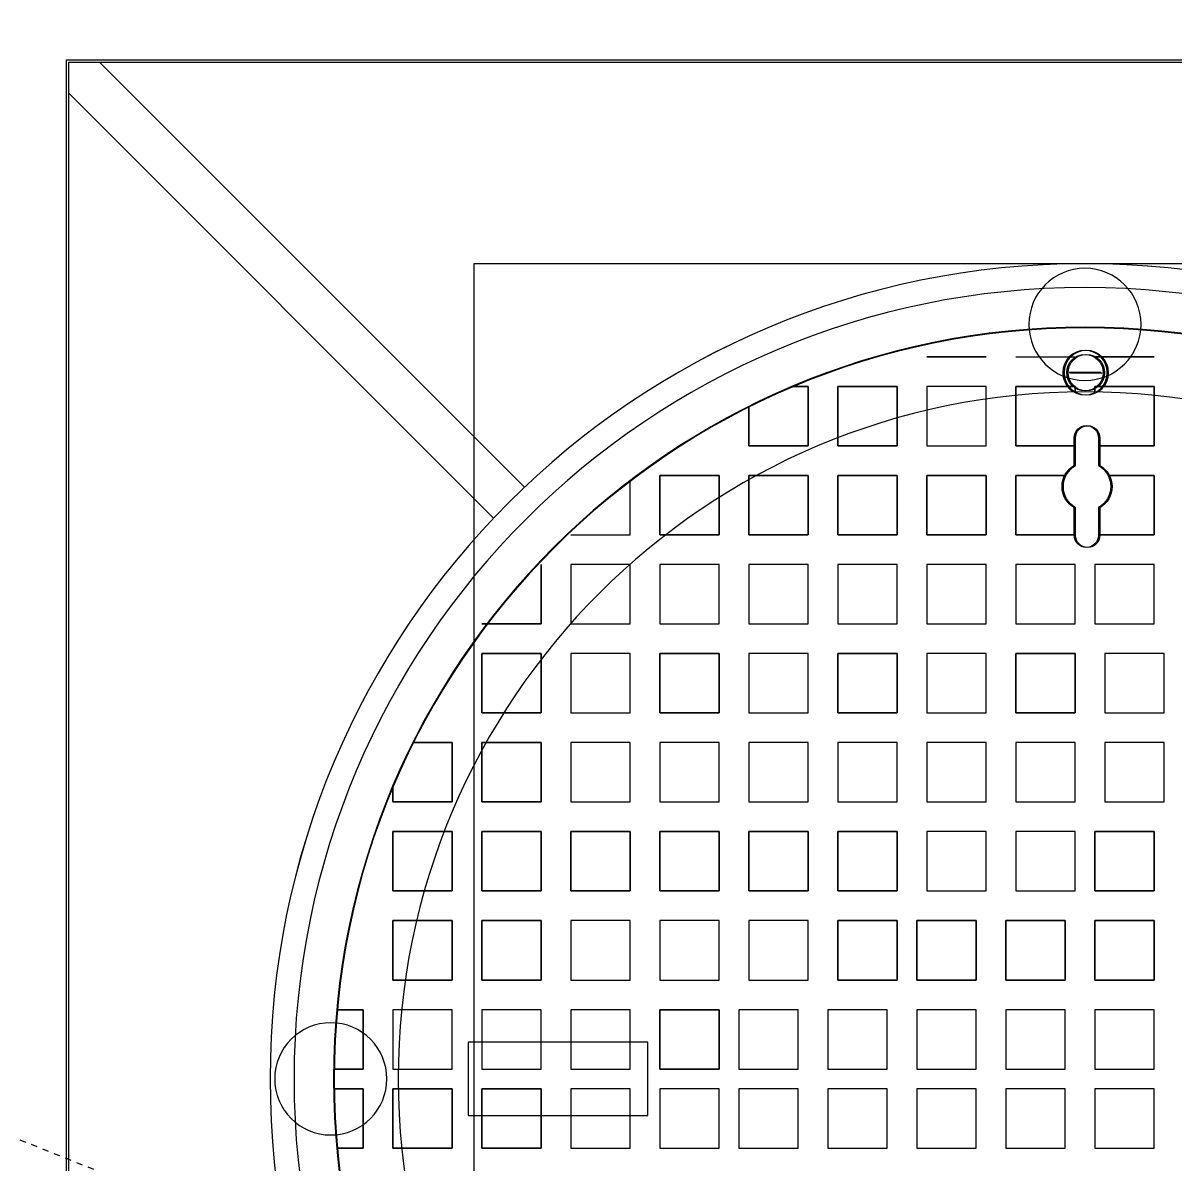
# Model space of a CAD drawing. Header units: millimetres. Extents: x 962 to 241049, y -15958 to 84407.
# Drawn here: x 162134 to 162699, y 19197 to 19756 of the extents above; entities that cross this region are included whole.
import ezdxf

# ---------------------------------------------------------------- set-up
doc = ezdxf.new("R2010")
doc.units = ezdxf.units.MM
doc.linetypes.add('Dash', pattern=[6, 3, -3])
for name, color, linetype, lineweight in [('A-ANNO-DIMS', 211, 'Continuous', 9), ('A-ANNO-DIMS-160', 211, 'Continuous', 9), ('C-PRKG', 70, 'Continuous', 9), ('C-PRKG-HDLN', 70, 'Dash', 9), ('G-IMPT', 8, 'Continuous', 9), ('M-EQPM', 50, 'Continuous', 9)]:
    doc.layers.add(name, color=color, linetype=linetype, lineweight=lineweight)
doc.styles.add('UTM Avo', font='UTM Avo.ttf', dxfattribs={"width": 0.9, "height": 400})
doc.dimstyles.new('1_Dim_chi_tiet_2_5', dxfattribs={"dimscale": 304.8, "dimtxt": 399.720379, "dimasz": 0.629921, "dimexe": 0.524934, "dimexo": 0.0625, "dimgap": 0.052493, "dimtad": 1, "dimdec": 0, "dimrnd": 5, "dimzin": 0, "dimdsep": 46, "dimtxsty": 'UTM Avo', "dimblk1": 'OBLIQUE', "dimblk2": 'OBLIQUE', "dimsah": 1, "dimcen": 0.09, "dimdle": 0.524934, "dimazin": 0, "dimtfac": 1, "dimtdec": 4, "dimtix": 1, "dimtmove": 0, "dimatfit": 3, "dimfxl": 1.049869, "dimfxlon": 1, "dimtvp": 1, "dimtolj": 1, "dimtzin": 0, "dimarcsym": 2})

# ---------------------------------------------------------------- blocks, each defined once
blk = doc.blocks.new('BAI XE PCCC - BAI XE PCCC-1477864-TKCS_MB TẦNG 1')
at = {"layer": 'C-PRKG-HDLN'}
blk.add_line((15000, -6000), (0, 0), dxfattribs=at)
blk = doc.blocks.new('TKTC_NAP THAM BE XLNT_260130 - TKTC_XREF_260130_NAP THAM BE XLNT_dwg_TTT-HOOD ACCESS - TTT-HOOD ACCESS-1904605-MB BỂ XLNT 2 HẦM 1-3399785-TKCS_MB TẦNG 1')
at = {"layer": 'G-IMPT'}
for p, q in [((43.81, 358.9), (13.81, 358.9)), ((16.21, 350.87), (0.08, 350.87))]:
    blk.add_line(p, q, dxfattribs=at)
at = {"layer": 'G-IMPT', "flags": 128}
for points in [[(-26.19, 358.9), (3.81, 358.9), (-26.19, 358.9), (3.81, 358.9)], [(58.81, 358.9), (88.81, 358.9)], [(0.74, 350.91), (16.87, 350.91)], [(43.81, 313.9), (43.81, 343.9), (13.81, 343.9), (13.81, 340.85), (13.81, 343.9), (43.81, 343.9)], [(88.81, 313.9), (58.81, 313.9), (58.81, 343.9), (88.81, 343.9), (88.81, 313.9), (58.81, 313.9), (58.81, 343.9), (88.81, 343.9), (88.81, 313.9), (58.81, 313.9), (58.81, 343.9), (88.81, 343.9), (88.81, 313.9), (58.81, 313.9), (58.81, 343.9), (88.81, 343.9)], [(133.81, 313.9), (133.81, 343.9), (103.81, 343.9), (103.81, 313.9), (133.81, 313.9), (133.81, 343.9), (103.81, 343.9), (103.81, 313.9), (133.81, 313.9), (103.81, 313.9), (103.81, 343.9), (133.81, 343.9), (133.81, 313.9), (103.81, 313.9), (103.81, 343.9), (133.81, 343.9)], [(156.79, 343.9), (148.81, 343.9), (148.81, 313.9), (178.81, 313.9), (178.81, 333.75), (178.81, 313.9), (148.81, 313.9), (148.81, 343.9), (156.79, 343.9), (148.81, 343.9), (148.81, 313.9), (178.81, 313.9), (178.81, 333.75), (178.81, 313.9), (148.81, 313.9), (148.81, 343.9)], [(13.81, 320.34), (13.81, 313.9), (43.81, 313.9), (13.81, 313.9)], [(-2.86, 298.9), (-26.19, 298.9), (-26.19, 268.9), (1.97, 268.9), (-26.19, 268.9), (-26.19, 298.9)], [(88.81, 268.9), (88.81, 298.9), (58.81, 298.9), (58.81, 268.9), (88.81, 268.9), (88.81, 298.9), (58.81, 298.9), (58.81, 268.9), (88.81, 268.9), (58.81, 268.9), (58.81, 298.9), (88.81, 298.9), (88.81, 268.9), (58.81, 268.9), (58.81, 298.9), (88.81, 298.9), (88.81, 268.9), (58.81, 268.9), (58.81, 298.9), (88.81, 298.9)], [(133.81, 268.9), (133.81, 298.9), (103.81, 298.9), (103.81, 268.9), (133.81, 268.9), (133.81, 298.9), (103.81, 298.9), (103.81, 268.9), (133.81, 268.9), (133.81, 298.9), (103.81, 298.9), (103.81, 268.9), (133.81, 268.9), (103.81, 268.9), (103.81, 298.9), (133.81, 298.9), (133.81, 268.9), (103.81, 268.9), (103.81, 298.9), (133.81, 298.9), (133.81, 268.9), (103.81, 268.9), (103.81, 298.9), (133.81, 298.9)], [(178.81, 268.9), (178.81, 298.9), (148.81, 298.9), (148.81, 268.9), (178.81, 268.9), (178.81, 298.9), (148.81, 298.9), (148.81, 268.9), (178.81, 268.9), (178.81, 298.9), (148.81, 298.9), (148.81, 268.9), (178.81, 268.9), (148.81, 268.9), (148.81, 298.9), (178.81, 298.9), (178.81, 268.9), (148.81, 268.9), (148.81, 298.9), (178.81, 298.9), (178.81, 268.9), (148.81, 268.9), (148.81, 298.9), (178.81, 298.9)], [(223.81, 268.9), (223.81, 298.9), (193.81, 298.9), (193.81, 268.9), (223.81, 268.9), (223.81, 298.9), (193.81, 298.9), (193.81, 268.9), (223.81, 268.9), (223.81, 298.9), (193.81, 298.9), (193.81, 268.9), (223.81, 268.9), (193.81, 268.9), (193.81, 298.9), (223.81, 298.9)], [(3.81, 223.9), (-26.19, 223.9), (-26.19, 253.9), (3.81, 253.9), (3.81, 223.9), (-26.19, 223.9), (-26.19, 253.9), (3.81, 253.9), (3.81, 223.9), (-26.19, 223.9), (-26.19, 253.9), (3.81, 253.9)], [(43.81, 223.9), (13.81, 223.9), (13.81, 253.9), (43.81, 253.9)], [(88.81, 223.9), (58.81, 223.9), (58.81, 253.9), (88.81, 253.9), (88.81, 223.9), (58.81, 223.9), (58.81, 253.9), (88.81, 253.9), (88.81, 223.9), (58.81, 223.9), (58.81, 253.9), (88.81, 253.9)], [(133.81, 223.9), (103.81, 223.9), (103.81, 253.9), (133.81, 253.9), (133.81, 223.9), (103.81, 223.9), (103.81, 253.9), (133.81, 253.9), (133.81, 223.9), (103.81, 223.9), (103.81, 253.9), (133.81, 253.9), (133.81, 223.9), (103.81, 223.9), (103.81, 253.9), (133.81, 253.9)], [(178.81, 223.9), (148.81, 223.9), (148.81, 253.9), (178.81, 253.9), (178.81, 223.9), (148.81, 223.9), (148.81, 253.9), (178.81, 253.9), (178.81, 223.9), (148.81, 223.9), (148.81, 253.9), (178.81, 253.9), (178.81, 223.9), (148.81, 223.9), (148.81, 253.9), (178.81, 253.9)], [(223.81, 223.9), (193.81, 223.9), (193.81, 253.9), (223.81, 253.9), (223.81, 223.9), (193.81, 223.9), (193.81, 253.9), (223.81, 253.9), (223.81, 223.9), (193.81, 223.9), (193.81, 253.9), (223.81, 253.9)], [(268.81, 223.9), (238.81, 223.9), (238.81, 253.9), (268.81, 253.9), (268.81, 223.9), (238.81, 223.9), (238.81, 253.9), (268.81, 253.9)], [(283.81, 253.9), (283.81, 223.9), (313.81, 223.9), (283.81, 223.9), (283.81, 253.9), (283.81, 223.9), (313.81, 223.9), (283.81, 223.9)], [(-1.19, 178.9), (-31.19, 178.9), (-31.19, 208.9), (-1.19, 208.9), (-1.19, 178.9), (-31.19, 178.9), (-31.19, 208.9), (-1.19, 208.9), (-1.19, 178.9), (-31.19, 178.9), (-31.19, 208.9), (-1.19, 208.9), (-1.19, 178.9), (-31.19, 178.9), (-31.19, 208.9), (-1.19, 208.9)], [(43.81, 178.9), (43.81, 208.9), (13.81, 208.9), (13.81, 178.9), (43.81, 178.9), (43.81, 208.9), (13.81, 208.9), (13.81, 178.9), (43.81, 178.9), (43.81, 208.9), (13.81, 208.9), (13.81, 178.9), (43.81, 178.9), (43.81, 208.9), (13.81, 208.9), (13.81, 178.9), (43.81, 178.9), (43.81, 208.9), (13.81, 208.9), (13.81, 178.9), (43.81, 178.9), (43.81, 208.9), (13.81, 208.9), (13.81, 178.9), (43.81, 178.9), (13.81, 178.9), (13.81, 208.9), (43.81, 208.9), (43.81, 178.9), (13.81, 178.9), (13.81, 208.9), (43.81, 208.9)], [(88.81, 178.9), (58.81, 178.9), (58.81, 208.9), (88.81, 208.9), (88.81, 178.9), (58.81, 178.9), (58.81, 208.9), (88.81, 208.9), (88.81, 178.9), (58.81, 178.9), (58.81, 208.9), (88.81, 208.9), (88.81, 178.9), (58.81, 178.9), (58.81, 208.9), (88.81, 208.9)], [(133.81, 178.9), (133.81, 208.9), (103.81, 208.9), (103.81, 178.9), (133.81, 178.9), (133.81, 208.9), (103.81, 208.9), (103.81, 178.9), (133.81, 178.9), (133.81, 208.9), (103.81, 208.9), (103.81, 178.9), (133.81, 178.9), (133.81, 208.9), (103.81, 208.9), (103.81, 178.9), (133.81, 178.9), (133.81, 208.9), (103.81, 208.9), (103.81, 178.9), (133.81, 178.9), (133.81, 208.9), (103.81, 208.9), (103.81, 178.9), (133.81, 178.9), (103.81, 178.9), (103.81, 208.9), (133.81, 208.9), (133.81, 178.9), (103.81, 178.9), (103.81, 208.9), (133.81, 208.9)], [(178.81, 178.9), (148.81, 178.9), (148.81, 208.9), (178.81, 208.9), (178.81, 178.9), (148.81, 178.9), (148.81, 208.9), (178.81, 208.9), (178.81, 178.9), (148.81, 178.9), (148.81, 208.9), (178.81, 208.9), (178.81, 178.9), (148.81, 178.9), (148.81, 208.9), (178.81, 208.9)], [(223.81, 178.9), (223.81, 208.9), (193.81, 208.9), (193.81, 178.9), (223.81, 178.9), (223.81, 208.9), (193.81, 208.9), (193.81, 178.9), (223.81, 178.9), (223.81, 208.9), (193.81, 208.9), (193.81, 178.9), (223.81, 178.9), (223.81, 208.9), (193.81, 208.9), (193.81, 178.9), (223.81, 178.9), (223.81, 208.9), (193.81, 208.9), (193.81, 178.9), (223.81, 178.9), (223.81, 208.9), (193.81, 208.9), (193.81, 178.9), (223.81, 178.9), (193.81, 178.9), (193.81, 208.9), (223.81, 208.9), (223.81, 178.9), (193.81, 178.9), (193.81, 208.9), (223.81, 208.9)], [(268.81, 178.9), (238.81, 178.9), (238.81, 208.9), (268.81, 208.9), (268.81, 178.9), (238.81, 178.9), (238.81, 208.9), (268.81, 208.9), (268.81, 178.9), (238.81, 178.9), (238.81, 208.9), (268.81, 208.9), (268.81, 178.9), (238.81, 178.9), (238.81, 208.9), (268.81, 208.9)], [(313.81, 178.9), (313.81, 208.9), (283.81, 208.9), (283.81, 178.9), (313.81, 178.9), (313.81, 208.9), (283.81, 208.9), (283.81, 178.9), (313.81, 178.9), (313.81, 208.9), (283.81, 208.9), (283.81, 178.9), (313.81, 178.9), (313.81, 208.9), (283.81, 208.9), (283.81, 178.9), (313.81, 178.9), (313.81, 208.9), (283.81, 208.9), (283.81, 178.9), (313.81, 178.9), (283.81, 178.9), (283.81, 208.9), (313.81, 208.9)], [(-1.19, 133.9), (-31.19, 133.9), (-31.19, 163.9), (-1.19, 163.9), (-1.19, 133.9), (-31.19, 133.9), (-31.19, 163.9), (-1.19, 163.9)], [(43.81, 133.9), (13.81, 133.9), (13.81, 163.9), (43.81, 163.9), (43.81, 133.9), (13.81, 133.9), (13.81, 163.9), (43.81, 163.9), (43.81, 133.9), (13.81, 133.9), (13.81, 163.9), (43.81, 163.9), (43.81, 133.9), (13.81, 133.9), (13.81, 163.9), (43.81, 163.9), (43.81, 133.9), (13.81, 133.9), (13.81, 163.9), (43.81, 163.9), (43.81, 133.9), (13.81, 133.9), (13.81, 163.9), (43.81, 163.9), (43.81, 133.9), (13.81, 133.9), (13.81, 163.9), (43.81, 163.9), (43.81, 133.9), (13.81, 133.9), (13.81, 163.9), (43.81, 163.9)], [(88.81, 133.9), (58.81, 133.9), (58.81, 163.9), (88.81, 163.9), (88.81, 133.9), (58.81, 133.9), (58.81, 163.9), (88.81, 163.9)], [(133.81, 133.9), (103.81, 133.9), (103.81, 163.9), (133.81, 163.9), (133.81, 133.9), (103.81, 133.9), (103.81, 163.9), (133.81, 163.9), (133.81, 133.9), (103.81, 133.9), (103.81, 163.9), (133.81, 163.9), (133.81, 133.9), (103.81, 133.9), (103.81, 163.9), (133.81, 163.9), (133.81, 133.9), (103.81, 133.9), (103.81, 163.9), (133.81, 163.9), (133.81, 133.9), (103.81, 133.9), (103.81, 163.9), (133.81, 163.9), (133.81, 133.9), (103.81, 133.9), (103.81, 163.9), (133.81, 163.9), (133.81, 133.9), (103.81, 133.9), (103.81, 163.9), (133.81, 163.9)], [(178.81, 133.9), (148.81, 133.9), (148.81, 163.9), (178.81, 163.9), (178.81, 133.9), (148.81, 133.9), (148.81, 163.9), (178.81, 163.9)], [(223.81, 133.9), (193.81, 133.9), (193.81, 163.9), (223.81, 163.9), (223.81, 133.9), (193.81, 133.9), (193.81, 163.9), (223.81, 163.9), (223.81, 133.9), (193.81, 133.9), (193.81, 163.9), (223.81, 163.9), (223.81, 133.9), (193.81, 133.9), (193.81, 163.9), (223.81, 163.9), (223.81, 133.9), (193.81, 133.9), (193.81, 163.9), (223.81, 163.9), (223.81, 133.9), (193.81, 133.9), (193.81, 163.9), (223.81, 163.9), (223.81, 133.9), (193.81, 133.9), (193.81, 163.9), (223.81, 163.9), (223.81, 133.9), (193.81, 133.9), (193.81, 163.9), (223.81, 163.9)], [(268.81, 133.9), (238.81, 133.9), (238.81, 163.9), (268.81, 163.9), (268.81, 133.9), (238.81, 133.9), (238.81, 163.9), (268.81, 163.9)], [(313.81, 133.9), (313.81, 163.9), (283.81, 163.9), (283.81, 133.9), (313.81, 133.9), (313.81, 163.9), (283.81, 163.9), (283.81, 133.9), (313.81, 133.9), (283.81, 133.9), (283.81, 163.9), (313.81, 163.9), (313.81, 133.9), (283.81, 133.9), (283.81, 163.9), (313.81, 163.9)], [(348.66, 163.9), (328.81, 163.9), (328.81, 133.9), (358.81, 133.9), (358.81, 141.89), (358.81, 133.9), (328.81, 133.9), (328.81, 163.9), (348.66, 163.9), (328.81, 163.9), (328.81, 133.9), (358.81, 133.9), (358.81, 141.89), (358.81, 133.9), (328.81, 133.9), (328.81, 163.9)], [(3.81, 88.9), (3.81, 118.9), (-26.19, 118.9), (-26.19, 88.9), (3.81, 88.9), (-26.19, 88.9), (-26.19, 118.9), (3.81, 118.9)], [(43.81, 88.9), (13.81, 88.9), (13.81, 118.9), (43.81, 118.9)], [(88.81, 88.9), (58.81, 88.9), (58.81, 118.9), (88.81, 118.9), (88.81, 88.9), (58.81, 88.9), (58.81, 118.9), (88.81, 118.9), (88.81, 88.9), (58.81, 88.9), (58.81, 118.9), (88.81, 118.9)], [(133.81, 88.9), (133.81, 118.9), (103.81, 118.9), (103.81, 88.9), (133.81, 88.9), (133.81, 118.9), (103.81, 118.9), (103.81, 88.9), (133.81, 88.9), (133.81, 118.9), (103.81, 118.9), (103.81, 88.9), (133.81, 88.9), (103.81, 88.9), (103.81, 118.9), (133.81, 118.9)], [(178.81, 88.9), (178.81, 118.9), (148.81, 118.9), (148.81, 88.9), (178.81, 88.9), (178.81, 118.9), (148.81, 118.9), (148.81, 88.9), (178.81, 88.9), (178.81, 118.9), (148.81, 118.9), (148.81, 88.9), (178.81, 88.9), (148.81, 88.9), (148.81, 118.9), (178.81, 118.9)], [(223.81, 88.9), (223.81, 118.9), (193.81, 118.9), (193.81, 88.9), (223.81, 88.9), (223.81, 118.9), (193.81, 118.9), (193.81, 88.9), (223.81, 88.9), (193.81, 88.9), (193.81, 118.9), (223.81, 118.9)], [(268.81, 88.9), (268.81, 118.9), (238.81, 118.9), (238.81, 88.9), (268.81, 88.9), (268.81, 118.9), (238.81, 118.9), (238.81, 88.9), (268.81, 88.9), (268.81, 118.9), (238.81, 118.9), (238.81, 88.9), (268.81, 88.9), (238.81, 88.9), (238.81, 118.9), (268.81, 118.9)], [(313.81, 88.9), (313.81, 118.9), (283.81, 118.9), (283.81, 88.9), (313.81, 88.9), (313.81, 118.9), (283.81, 118.9), (283.81, 88.9), (313.81, 88.9), (313.81, 118.9), (283.81, 118.9), (283.81, 88.9), (313.81, 88.9), (313.81, 118.9), (283.81, 118.9), (283.81, 88.9), (313.81, 88.9), (313.81, 118.9), (283.81, 118.9), (283.81, 88.9), (313.81, 88.9), (283.81, 88.9), (283.81, 118.9), (313.81, 118.9)], [(358.81, 88.9), (358.81, 118.9), (328.81, 118.9), (328.81, 88.9), (358.81, 88.9), (328.81, 88.9), (328.81, 118.9), (358.81, 118.9), (358.81, 88.9), (328.81, 88.9), (328.81, 118.9), (358.81, 118.9), (358.81, 88.9), (328.81, 88.9), (328.81, 118.9), (358.81, 118.9), (358.81, 88.9), (328.81, 88.9), (328.81, 118.9), (358.81, 118.9), (358.81, 88.9), (328.81, 88.9), (328.81, 118.9), (358.81, 118.9)], [(3.81, 43.9), (3.81, 73.9), (-26.19, 73.9), (-26.19, 43.9), (3.81, 43.9), (3.81, 73.9), (-26.19, 73.9), (-26.19, 43.9), (3.81, 43.9), (3.81, 73.9), (-26.19, 73.9), (-26.19, 43.9), (3.81, 43.9), (-26.19, 43.9), (-26.19, 73.9), (3.81, 73.9)], [(48.81, 43.9), (48.81, 73.9), (18.81, 73.9), (18.81, 43.9), (48.81, 43.9), (48.81, 73.9), (18.81, 73.9), (18.81, 43.9), (48.81, 43.9), (48.81, 73.9), (18.81, 73.9), (18.81, 43.9), (48.81, 43.9), (18.81, 43.9), (18.81, 73.9), (48.81, 73.9)], [(93.81, 43.9), (93.81, 73.9), (63.81, 73.9), (63.81, 43.9), (93.81, 43.9), (93.81, 73.9), (63.81, 73.9), (63.81, 43.9), (93.81, 43.9), (93.81, 73.9), (63.81, 73.9), (63.81, 43.9), (93.81, 43.9), (63.81, 43.9), (63.81, 73.9), (93.81, 73.9)], [(133.81, 43.9), (133.81, 73.9), (103.81, 73.9), (103.81, 43.9), (133.81, 43.9), (133.81, 73.9), (103.81, 73.9), (103.81, 43.9), (133.81, 43.9), (103.81, 43.9), (103.81, 73.9), (133.81, 73.9), (133.81, 43.9), (103.81, 43.9), (103.81, 73.9), (133.81, 73.9)], [(178.81, 43.9), (148.81, 43.9), (148.81, 73.9), (178.81, 73.9), (178.81, 43.9), (148.81, 43.9), (148.81, 73.9), (178.81, 73.9), (178.81, 43.9), (148.81, 43.9), (148.81, 73.9), (178.81, 73.9), (178.81, 43.9), (148.81, 43.9), (148.81, 73.9), (178.81, 73.9)], [(223.81, 43.9), (193.81, 43.9), (193.81, 73.9), (223.81, 73.9), (223.81, 43.9), (193.81, 43.9), (193.81, 73.9), (223.81, 73.9)], [(268.81, 43.9), (238.81, 43.9), (238.81, 73.9), (268.81, 73.9), (268.81, 43.9), (238.81, 43.9), (238.81, 73.9), (268.81, 73.9)], [(313.81, 43.9), (313.81, 73.9), (283.81, 73.9), (283.81, 43.9), (313.81, 43.9), (313.81, 73.9), (283.81, 73.9), (283.81, 43.9), (313.81, 43.9), (283.81, 43.9), (283.81, 73.9), (313.81, 73.9), (313.81, 43.9), (283.81, 43.9), (283.81, 73.9), (313.81, 73.9)], [(358.81, 43.9), (358.81, 73.9), (328.81, 73.9), (328.81, 43.9), (358.81, 43.9), (358.81, 73.9), (328.81, 73.9), (328.81, 43.9), (358.81, 43.9), (358.81, 73.9), (328.81, 73.9), (328.81, 43.9), (358.81, 43.9), (328.81, 43.9), (328.81, 73.9), (358.81, 73.9)], [(3.81, -1.1), (-26.19, -1.1), (-26.19, 28.9), (3.81, 28.9), (3.81, -1.1), (-26.19, -1.1), (-26.19, 28.9), (3.81, 28.9)], [(48.81, -1.1), (18.81, -1.1), (18.81, 28.9), (48.81, 28.9), (48.81, -1.1), (18.81, -1.1), (18.81, 28.9), (48.81, 28.9)], [(93.81, -1.1), (63.81, -1.1), (63.81, 28.9), (93.81, 28.9), (93.81, -1.1), (63.81, -1.1), (63.81, 28.9), (93.81, 28.9)], [(138.81, -1.1), (108.81, -1.1), (108.81, 28.9), (138.81, 28.9), (138.81, -1.1), (108.81, -1.1), (108.81, 28.9), (138.81, 28.9)], [(183.81, -1.1), (153.81, -1.1), (153.81, 28.9), (183.81, 28.9), (183.81, -1.1), (153.81, -1.1), (153.81, 28.9), (183.81, 28.9)], [(223.81, -1.1), (223.81, 28.9), (193.81, 28.9), (193.81, -1.1), (223.81, -1.1), (223.81, 28.9), (193.81, 28.9), (193.81, -1.1), (223.81, -1.1), (193.81, -1.1), (193.81, 28.9), (223.81, 28.9), (223.81, -1.1), (193.81, -1.1), (193.81, 28.9), (223.81, 28.9)], [(268.81, -1.1), (238.81, -1.1), (238.81, 28.9), (268.81, 28.9), (268.81, -1.1), (238.81, -1.1), (238.81, 28.9), (268.81, 28.9), (268.81, -1.1), (238.81, -1.1), (238.81, 28.9), (268.81, 28.9)], [(313.81, -1.1), (283.81, -1.1), (283.81, 28.9), (313.81, 28.9), (313.81, -1.1), (283.81, -1.1), (283.81, 28.9), (313.81, 28.9), (313.81, -1.1), (283.81, -1.1), (283.81, 28.9), (313.81, 28.9), (313.81, -1.1), (283.81, -1.1), (283.81, 28.9), (313.81, 28.9)], [(358.81, -1.1), (328.81, -1.1), (328.81, 28.9), (358.81, 28.9), (358.81, -1.1), (328.81, -1.1), (328.81, 28.9), (358.81, 28.9), (358.81, -1.1), (328.81, -1.1), (328.81, 28.9), (358.81, 28.9), (358.81, -1.1), (328.81, -1.1), (328.81, 28.9), (358.81, 28.9)], [(387.19, 28.9), (373.81, 28.9), (373.81, -1.1), (388.78, -1.1), (373.81, -1.1), (373.81, 28.9), (387.19, 28.9), (373.81, 28.9), (373.81, -1.1), (388.78, -1.1), (373.81, -1.1), (373.81, 28.9)], [(3.81, -41.1), (-26.19, -41.1), (-26.19, -11.1), (3.81, -11.1), (3.81, -41.1), (-26.19, -41.1), (-26.19, -11.1), (3.81, -11.1), (3.81, -41.1), (-26.19, -41.1), (-26.19, -11.1), (3.81, -11.1), (3.81, -41.1), (-26.19, -41.1), (-26.19, -11.1), (3.81, -11.1), (3.81, -41.1), (-26.19, -41.1), (-26.19, -11.1), (3.81, -11.1), (3.81, -41.1), (-26.19, -41.1), (-26.19, -11.1), (3.81, -11.1), (3.81, -41.1), (-26.19, -41.1), (-26.19, -11.1), (3.81, -11.1), (3.81, -41.1), (-26.19, -41.1), (-26.19, -11.1), (3.81, -11.1), (3.81, -41.1), (-26.19, -41.1), (-26.19, -11.1), (3.81, -11.1), (3.81, -41.1), (-26.19, -41.1), (-26.19, -11.1), (3.81, -11.1), (3.81, -41.1), (-26.19, -41.1), (-26.19, -11.1), (3.81, -11.1)], [(48.81, -41.1), (18.81, -41.1), (18.81, -11.1), (48.81, -11.1), (48.81, -41.1), (18.81, -41.1), (18.81, -11.1), (48.81, -11.1), (48.81, -41.1), (18.81, -41.1), (18.81, -11.1), (48.81, -11.1), (48.81, -41.1), (18.81, -41.1), (18.81, -11.1), (48.81, -11.1), (48.81, -41.1), (18.81, -41.1), (18.81, -11.1), (48.81, -11.1), (48.81, -41.1), (18.81, -41.1), (18.81, -11.1), (48.81, -11.1), (48.81, -41.1), (18.81, -41.1), (18.81, -11.1), (48.81, -11.1), (48.81, -41.1), (18.81, -41.1), (18.81, -11.1), (48.81, -11.1), (48.81, -41.1), (18.81, -41.1), (18.81, -11.1), (48.81, -11.1), (48.81, -41.1), (18.81, -41.1), (18.81, -11.1), (48.81, -11.1), (48.81, -41.1), (18.81, -41.1), (18.81, -11.1), (48.81, -11.1)], [(93.81, -41.1), (63.81, -41.1), (63.81, -11.1), (93.81, -11.1), (93.81, -41.1), (63.81, -41.1), (63.81, -11.1), (93.81, -11.1), (93.81, -41.1), (63.81, -41.1), (63.81, -11.1), (93.81, -11.1), (93.81, -41.1), (63.81, -41.1), (63.81, -11.1), (93.81, -11.1), (93.81, -41.1), (63.81, -41.1), (63.81, -11.1), (93.81, -11.1), (93.81, -41.1), (63.81, -41.1), (63.81, -11.1), (93.81, -11.1), (93.81, -41.1), (63.81, -41.1), (63.81, -11.1), (93.81, -11.1), (93.81, -41.1), (63.81, -41.1), (63.81, -11.1), (93.81, -11.1), (93.81, -41.1), (63.81, -41.1), (63.81, -11.1), (93.81, -11.1), (93.81, -41.1), (63.81, -41.1), (63.81, -11.1), (93.81, -11.1), (93.81, -41.1), (63.81, -41.1), (63.81, -11.1), (93.81, -11.1)], [(138.81, -41.1), (108.81, -41.1), (108.81, -11.1), (138.81, -11.1), (138.81, -41.1), (108.81, -41.1), (108.81, -11.1), (138.81, -11.1), (138.81, -41.1), (108.81, -41.1), (108.81, -11.1), (138.81, -11.1), (138.81, -41.1), (108.81, -41.1), (108.81, -11.1), (138.81, -11.1), (138.81, -41.1), (108.81, -41.1), (108.81, -11.1), (138.81, -11.1), (138.81, -41.1), (108.81, -41.1), (108.81, -11.1), (138.81, -11.1), (138.81, -41.1), (108.81, -41.1), (108.81, -11.1), (138.81, -11.1), (138.81, -41.1), (108.81, -41.1), (108.81, -11.1), (138.81, -11.1), (138.81, -41.1), (108.81, -41.1), (108.81, -11.1), (138.81, -11.1), (138.81, -41.1), (108.81, -41.1), (108.81, -11.1), (138.81, -11.1), (138.81, -41.1), (108.81, -41.1), (108.81, -11.1), (138.81, -11.1)], [(183.81, -41.1), (153.81, -41.1), (153.81, -11.1), (183.81, -11.1), (183.81, -41.1), (153.81, -41.1), (153.81, -11.1), (183.81, -11.1), (183.81, -41.1), (153.81, -41.1), (153.81, -11.1), (183.81, -11.1), (183.81, -41.1), (153.81, -41.1), (153.81, -11.1), (183.81, -11.1), (183.81, -41.1), (153.81, -41.1), (153.81, -11.1), (183.81, -11.1), (183.81, -41.1), (153.81, -41.1), (153.81, -11.1), (183.81, -11.1), (183.81, -41.1), (153.81, -41.1), (153.81, -11.1), (183.81, -11.1), (183.81, -41.1), (153.81, -41.1), (153.81, -11.1), (183.81, -11.1), (183.81, -41.1), (153.81, -41.1), (153.81, -11.1), (183.81, -11.1), (183.81, -41.1), (153.81, -41.1), (153.81, -11.1), (183.81, -11.1), (183.81, -41.1), (153.81, -41.1), (153.81, -11.1), (183.81, -11.1)], [(223.81, -41.1), (193.81, -41.1), (193.81, -11.1), (223.81, -11.1)], [(268.81, -41.1), (238.81, -41.1), (238.81, -11.1), (268.81, -11.1), (268.81, -41.1), (238.81, -41.1), (238.81, -11.1), (268.81, -11.1)], [(313.81, -41.1), (313.81, -11.1), (283.81, -11.1), (283.81, -41.1), (313.81, -41.1), (313.81, -11.1), (283.81, -11.1), (283.81, -41.1), (313.81, -41.1), (313.81, -11.1), (283.81, -11.1), (283.81, -41.1), (313.81, -41.1), (283.81, -41.1), (283.81, -11.1), (313.81, -11.1)], [(358.81, -41.1), (358.81, -11.1), (328.81, -11.1), (328.81, -41.1), (358.81, -41.1), (358.81, -11.1), (328.81, -11.1), (328.81, -41.1), (358.81, -41.1), (358.81, -11.1), (328.81, -11.1), (328.81, -41.1), (358.81, -41.1), (328.81, -41.1), (328.81, -11.1), (358.81, -11.1)], [(388.78, -11.1), (373.81, -11.1), (373.81, -41.1), (387.19, -41.1), (373.81, -41.1), (373.81, -11.1), (388.78, -11.1), (373.81, -11.1), (373.81, -41.1), (387.19, -41.1), (373.81, -41.1), (373.81, -11.1)]]:
    blk.add_lwpolyline(points, close=True, dxfattribs=at)
for points in [[(1.97, 313.9), (-26.19, 313.9), (-26.19, 343.9), (3.81, 343.9), (3.81, 340.51), (3.81, 343.9), (-26.19, 343.9), (-26.19, 313.9), (1.97, 313.9), (-26.19, 313.9), (-26.19, 343.9), (3.81, 343.9), (3.81, 340.51)], [(3.81, 322.36), (3.81, 322.89), (3.81, 322.36), (3.81, 322.89)], [(1.31, 317.94), (1.31, 314.45), (1.31, 310.96), (1.31, 307.47), (1.31, 303.98)], [(1.97, 317.97), (1.97, 314.48), (1.97, 310.99), (1.97, 307.5), (1.97, 304.02)], [(1.97, 317.97), (1.97, 314.48), (1.97, 310.99), (1.97, 307.5), (1.97, 304.02)], [(13.61, 303.98), (13.61, 307.47), (13.61, 310.96), (13.61, 314.45), (13.61, 317.94)], [(14.28, 304.02), (14.28, 307.5), (14.28, 310.99), (14.28, 314.48), (14.28, 317.97)], [(14.28, 304.02), (14.28, 307.5), (14.28, 310.99), (14.28, 314.48), (14.28, 317.97)], [(18.43, 298.9), (43.81, 298.9), (43.81, 268.9), (13.81, 268.9), (43.81, 268.9), (43.81, 298.9), (18.43, 298.9), (43.81, 298.9), (43.81, 268.9), (13.81, 268.9)], [(268.81, 268.9), (238.81, 268.9), (238.81, 296.39)], [(1.31, 282.66), (1.31, 279.17), (1.31, 275.68), (1.31, 272.19), (1.31, 268.71)], [(1.97, 282.7), (1.97, 279.21), (1.97, 275.72), (1.97, 272.23), (1.97, 268.74)], [(1.97, 282.7), (1.97, 279.21), (1.97, 275.72), (1.97, 272.23), (1.97, 268.74)], [(13.61, 268.71), (13.61, 272.19), (13.61, 275.68), (13.61, 279.17), (13.61, 282.66)], [(14.28, 268.74), (14.28, 272.23), (14.28, 275.72), (14.28, 279.21), (14.28, 282.7)], [(14.28, 268.74), (14.28, 272.23), (14.28, 275.72), (14.28, 279.21), (14.28, 282.7)]]:
    blk.add_lwpolyline(points, dxfattribs=at)
at = {"layer": 'G-IMPT'}
for centre, radius in [((8.83, -6.08), 412.07), ((8.81, -6.1), 400), ((8.81, -6.1), 380), ((8.14, 350.87), 11.23), ((8.81, 350.91), 11.23), ((8.81, 350.91), 11.23)]:
    blk.add_circle(centre, radius, dxfattribs=at)
for centre, radius, start, end in [((8.14, 350.87), 9.23, 360, 180), ((8.14, 350.87), 9.23, 0, 180), ((8.81, 350.91), 9.23, 360, 180), ((8.81, 350.91), 9.23, 0, 180), ((8.81, 350.91), 9.23, 360, 180), ((8.81, 350.91), 9.23, 0, 180), ((8.14, 350.87), 9.23, 180, 360), ((8.14, 350.87), 9.23, 180, 360), ((8.81, 350.91), 9.23, 180, 360), ((8.81, 350.91), 9.23, 180, 360), ((8.81, 350.91), 9.23, 180, 360), ((8.81, 350.91), 9.23, 180, 360), ((7.46, 317.94), 6.15, 90, 180), ((8.13, 317.97), 6.15, 90, 180), ((8.13, 317.97), 6.15, 90, 180), ((7.46, 317.94), 6.15, 0, 90), ((8.13, 317.97), 6.15, 0, 90), ((8.13, 317.97), 6.15, 0, 90), ((7.46, 293.32), 12.31, 120, 240), ((8.13, 293.36), 12.31, 120, 240), ((8.13, 293.36), 12.31, 120, 240), ((7.46, 293.32), 12.31, 300, 60), ((8.13, 293.36), 12.31, 300, 60), ((8.13, 293.36), 12.31, 300, 60), ((7.46, 268.71), 6.15, 180, 270), ((8.13, 268.74), 6.15, 180, 270), ((8.13, 268.74), 6.15, 180, 270), ((7.46, 268.71), 6.15, 270, 0), ((8.13, 268.74), 6.15, 270, 0), ((8.13, 268.74), 6.15, 270, 0)]:
    blk.add_arc(centre, radius, start, end, dxfattribs=at)
blk = doc.blocks.new('TKTC_NAP THAM BE XLNT_260130 - TKTC_XREF_260130_NAP THAM BE XLNT_dwg_NAP THAM-3399787-TKCS_MB TẦNG 1')
at = {"layer": 'G-IMPT'}
for p, q in [((585367.77, -154748.88), (585576.32, -154540.33)), ((585591.41, -154555.43), (585382.87, -154763.97))]:
    blk.add_line(p, q, dxfattribs=at)
at = {"layer": 'G-IMPT', "flags": 128}
for points in [[(584592.58, -155539.17), (585592.58, -155539.17), (585592.58, -154539.17), (584592.58, -154539.17)], [(585591.41, -154540.33), (584593.74, -154540.33), (584593.74, -155538), (585591.41, -155538)], [(585307.18, -155021.19), (585395.39, -155021.19), (585395.39, -155057.14), (585307.18, -155057.14)]]:
    blk.add_lwpolyline(points, close=True, dxfattribs=at)
at = {"layer": 'G-IMPT'}
for centre, radius in [((585092.58, -155039.17), 400), ((585092.58, -154668.94), 27.53), ((585092.58, -155039.17), 368.54), ((585092.58, -155039.17), 337.08), ((585462.8, -155039.17), 27.53)]:
    blk.add_circle(centre, radius, dxfattribs=at)
at = {"xscale": 0.9707134767847465, "yscale": 0.9707134767847465, "zscale": 0.9707134767847465}
blk.add_blockref('TKTC_NAP THAM BE XLNT_260130 - TKTC_XREF_260130_NAP THAM BE XLNT_dwg_TTT-HOOD ACCESS - TTT-HOOD ACCESS-1904605-MB BỂ XLNT 2 HẦM 1-3399785-TKCS_MB TẦNG 1', (585084, -155033.27), dxfattribs=at)
blk = doc.blocks.new('TKTC_NAP THAM BE XLNT_260130 - TKTC_XREF_260130_NAP THAM BE XLNT_dwg-3399784-TKCS_MB TẦNG 1')
at = {"layer": 'G-IMPT', "flags": 128}
blk.add_lwpolyline([(96420.89, 18089.23), (97120.89, 18089.23), (97120.89, 18789.23), (96420.89, 18789.23)], close=True, dxfattribs=at)
at = {"extrusion": (0, 0, -1), "zscale": -1}
blk.add_blockref('TKTC_NAP THAM BE XLNT_260130 - TKTC_XREF_260130_NAP THAM BE XLNT_dwg_NAP THAM-3399787-TKCS_MB TẦNG 1', (-681813.47, 173428.39), dxfattribs=at)
blk = doc.blocks.new('TKTC_NAP THAM BE XLNT_260130 - NẮP THĂM BỂ XLNT-2335565-TKCS_MB TẦNG 1')
blk.add_blockref('TKTC_NAP THAM BE XLNT_260130 - TKTC_XREF_260130_NAP THAM BE XLNT_dwg-3399784-TKCS_MB TẦNG 1', (-83427.56, -14087.94))
blk = doc.blocks.new('DIMBLOCK10-TKCS_MB TẦNG 1')
at = {"layer": 'A-ANNO-DIMS-160'}
for p, q in [((154931.59, 19475.73), (154931.59, 18995.73)), ((154931.59, 19155.73), (154931.59, 19475.73)), ((163131.59, 19475.73), (163131.59, 18995.73)), ((163131.59, 19155.73), (163131.59, 19475.73)), ((154931.59, 19155.73), (163131.59, 19155.73))]:
    blk.add_line(p, q, dxfattribs=at)
at = {"layer": 'A-ANNO-DIMS-160', "lineweight": 25}
for p, q in [((154931.59, 19155.73), (155027.59, 19251.73)), ((163131.59, 19155.73), (163227.59, 19251.73)), ((154931.59, 19155.73), (154835.59, 19059.73)), ((163131.59, 19155.73), (163035.59, 19059.73))]:
    blk.add_line(p, q, dxfattribs=at)
at = {"layer": 'A-ANNO-DIMS-160', "color": 0, "insert": (158483.83, 19675.36), "char_height": 400, "width": 1314.6359, "attachment_point": 1, "line_spacing_factor": 1.110334, "style": 'UTM Avo'}
blk.add_mtext('8200', dxfattribs=at)
blk = doc.blocks.new('_Oblique')
at = {"color": 0, "linetype": 'ByBlock', "lineweight": -2}
blk.add_line((-0.5, -0.5), (0.5, 0.5), dxfattribs=at)

msp = doc.modelspace()

# ---------------------------------------------------------------- block references
at = {"layer": 'C-PRKG', "rotation": 180}
msp.add_blockref('BAI XE PCCC - BAI XE PCCC-1477864-TKCS_MB TẦNG 1', (172931.59, 14888.23), dxfattribs=at)
at = {"layer": 'M-EQPM'}
msp.add_blockref('TKTC_NAP THAM BE XLNT_260130 - NẮP THĂM BỂ XLNT-2335565-TKCS_MB TẦNG 1', (149361.59, 14936.64), dxfattribs=at)

# ---------------------------------------------------------------- dimensions: what is measured, and where the dimension line sits
at = {"layer": 'A-ANNO-DIMS'}
dim = msp.add_linear_dim(base=(163131.59, 19155.73), p1=(154931.59, 19475.73), p2=(163131.59, 19475.73), dimstyle='1_Dim_chi_tiet_2_5', override={"dimpost": '<>', "dimfxl": 8200}, dxfattribs=at)
dim.commit()
dim.dimension.update_dxf_attribs({"geometry": 'DIMBLOCK10-TKCS_MB TẦNG 1', "text_midpoint": (159031.59, 19378.72)})

doc.saveas('drawing.dxf')
